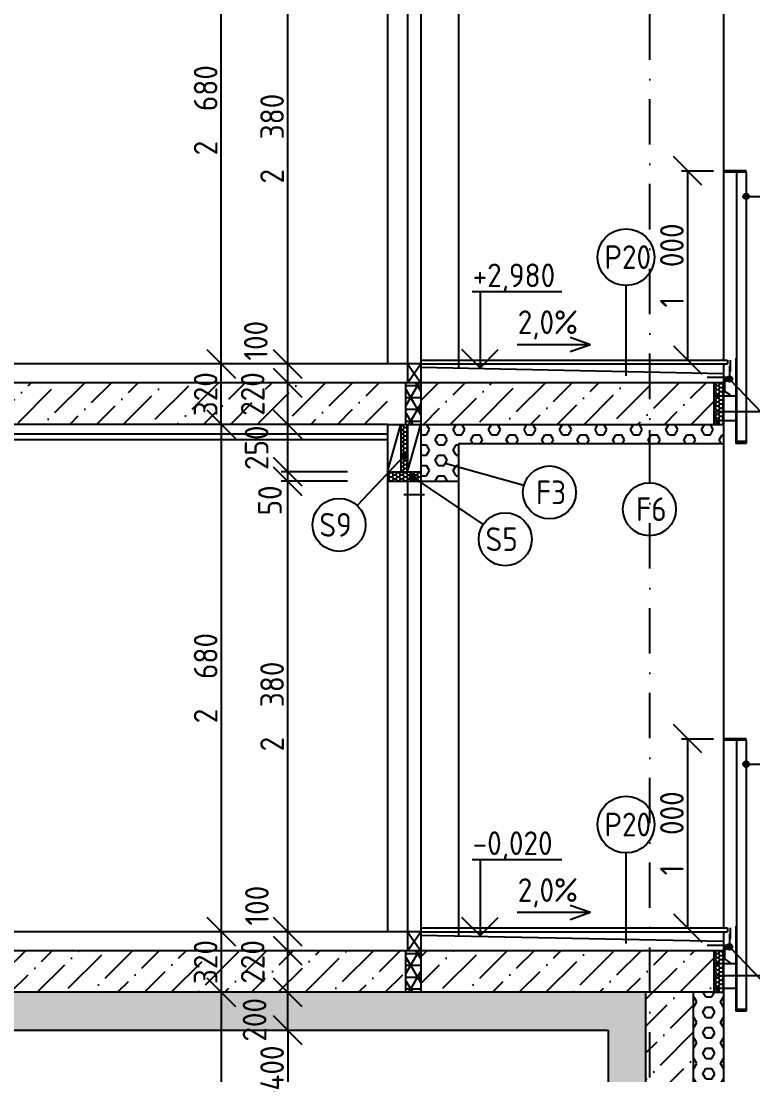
# Model space of a CAD drawing. Extents: x 3792242 to 5145247, y -1546315 to -1031918.
# Drawn here: x 3899197 to 3903064, y -1536400 to -1530833 of the extents above; entities that cross this region are included whole.
import ezdxf

# ---------------------------------------------------------------- set-up
doc = ezdxf.new("R2010")
doc.units = 0
doc.header["$MEASUREMENT"] = 0
doc.linetypes.add('BODKOCIARKOVANA_3', pattern=[5.6, 3, -1.3, 0, -1.3])
doc.layers.get('0').update_dxf_attribs({"linetype": 'CONTINUOUS'})
doc.layers.get('Defpoints').update_dxf_attribs({"color": 61, "linetype": 'CONTINUOUS'})
for name, color, linetype in [('KÓTY', 4, 'CONTINUOUS'), ('MÚRY', 1, 'CONTINUOUS'), ('OKNÁ', 143, 'CONTINUOUS'), ('osi', 253, 'CONTINUOUS'), ('POZEMOK', 7, 'CONTINUOUS'), ('TENKÁ', 7, 'CONTINUOUS'), ('ŠRAFY', 82, 'CONTINUOUS'), ('šrafy-múry', 8, 'CONTINUOUS')]:
    doc.layers.add(name, color=color, linetype=linetype)
doc.styles.add('STYLE1', font='isocp.shx')
doc.dimstyles.new('STANDARD-50', dxfattribs={"dimtxt": 125, "dimasz": 150, "dimexe": 10, "dimexo": 200, "dimgap": 20, "dimtad": 1, "dimdsep": 46, "dimlunit": 6, "dimtxsty": 'STYLE1', "dimblk1": 'OBLIQUE', "dimblk2": 'OBLIQUE', "dimsah": 1, "dimcen": 2.5, "dimse1": 1, "dimse2": 1, "dimadec": 0, "dimazin": 0, "dimtfac": 1, "dimtmove": 1, "dimatfit": 3, "dimldrblk": 'OBLIQUE', "dimfxl": 1, "dimtolj": 1, "dimtzin": 0, "dimarcsym": 0})
pattern_1 = [(0, (-554060, -32883.5), (18.75, 10.825317547), [12.5, -25]), (120, (-554060, -32883.5), (-18.75, 10.825317547), [12.5, -25]), (60, (-554060, -32883.5), (6e-15, 21.650635095), [-25, 12.5])]

# ---------------------------------------------------------------- blocks, each defined once
blk = doc.blocks.new('tp20')
at = {"layer": 'TENKÁ', "color": 253}
for p, q in [((4381550.1, -1316758.2), (4381550.1, -1316828.2)), ((4381431.4, -1316818.2), (4381528.6, -1316818.2)), ((4381518.9, -1316818.2), (4381518.9, -1316828.2)), ((4381528.6, -1316818.2), (4381528.6, -1316845)), ((4381528.6, -1316818.2), (4381538.6, -1316818.2)), ((4381550.1, -1316828.2), (4381528.6, -1316828.2))]:
    blk.add_line(p, q, dxfattribs=at)
blk = doc.blocks.new('_OBLIQUE')
at = {"color": 0, "linetype": 'ByBlock'}
blk.add_line((-0.5, -0.5), (0.5, 0.5), dxfattribs=at)
blk = doc.blocks.new('*D32254')
at = {"layer": 'Defpoints', "color": 0}
for p in [(3900195.5, -1536163.8), (3900195.5, -1536563.8), (3900606, -1536563.8)]:
    blk.add_point(p, dxfattribs=at)
at = {"layer": 'KÓTY', "color": 0, "lineweight": -2, "ltscale": 0.25}
blk.add_line((3900606, -1536163.8), (3900606, -1536563.8), dxfattribs=at)
at = {"layer": 'KÓTY', "color": 0, "linetype": 'ByBlock', "lineweight": -2, "xscale": 150, "yscale": 150, "zscale": 150}
for p, rotation in [((3900606, -1536163.8), 90), ((3900606, -1536563.8), 270)]:
    blk.add_blockref('_OBLIQUE', p, dxfattribs=dict(at, rotation=rotation))
at = {"layer": 'KÓTY', "color": 0, "insert": (3900523.5, -1536363.8), "char_height": 125, "attachment_point": 5, "rotation": 90, "style": 'STYLE1'}
blk.add_mtext('\\A1;400', dxfattribs=at)
blk = doc.blocks.new('*D32256')
at = {"layer": 'Defpoints', "color": 0}
for p in [(3899912.5, -1532963.8), (3899912.5, -1535643.8), (3900255, -1535643.8)]:
    blk.add_point(p, dxfattribs=at)
at = {"layer": 'KÓTY', "color": 0, "lineweight": -2, "ltscale": 0.25}
blk.add_line((3900255, -1532963.8), (3900255, -1535643.8), dxfattribs=at)
at = {"layer": 'KÓTY', "color": 0, "linetype": 'ByBlock', "lineweight": -2, "xscale": 150, "yscale": 150, "zscale": 150}
for p, rotation in [((3900255, -1532963.8), 90), ((3900255, -1535643.8), 270)]:
    blk.add_blockref('_OBLIQUE', p, dxfattribs=dict(at, rotation=rotation))
at = {"layer": 'KÓTY', "color": 0, "insert": (3900172.5, -1534303.8), "char_height": 125, "attachment_point": 5, "rotation": 90, "style": 'STYLE1'}
blk.add_mtext('\\A1;2ﾠ680', dxfattribs=at)
blk = doc.blocks.new('*D32257')
at = {"layer": 'Defpoints', "color": 0}
for p in [(3900255, -1535643.8), (3900255, -1535963.8), (3900255, -1535963.8)]:
    blk.add_point(p, dxfattribs=at)
at = {"layer": 'KÓTY', "color": 0, "lineweight": -2, "ltscale": 0.25}
blk.add_line((3900255, -1535643.8), (3900255, -1535963.8), dxfattribs=at)
at = {"layer": 'KÓTY', "color": 0, "linetype": 'ByBlock', "lineweight": -2, "xscale": 150, "yscale": 150, "zscale": 150}
for p, rotation in [((3900255, -1535643.8), 90), ((3900255, -1535963.8), 270)]:
    blk.add_blockref('_OBLIQUE', p, dxfattribs=dict(at, rotation=rotation))
at = {"layer": 'KÓTY', "color": 0, "insert": (3900172.5, -1535803.8), "char_height": 125, "attachment_point": 5, "rotation": 90, "style": 'STYLE1'}
blk.add_mtext('\\A1;320', dxfattribs=at)
blk = doc.blocks.new('*D32258')
at = {"layer": 'Defpoints', "color": 0}
for p in [(3899302, -1535963.8), (3899302, -1539043.8), (3900255, -1539043.8)]:
    blk.add_point(p, dxfattribs=at)
at = {"layer": 'KÓTY', "color": 0, "lineweight": -2, "ltscale": 0.25}
blk.add_line((3900255, -1535963.8), (3900255, -1539043.8), dxfattribs=at)
at = {"layer": 'KÓTY', "color": 0, "linetype": 'ByBlock', "lineweight": -2, "xscale": 150, "yscale": 150, "zscale": 150}
for p, rotation in [((3900255, -1535963.8), 90), ((3900255, -1539043.8), 270)]:
    blk.add_blockref('_OBLIQUE', p, dxfattribs=dict(at, rotation=rotation))
at = {"layer": 'KÓTY', "color": 0, "insert": (3900172.5, -1537503.8), "char_height": 125, "attachment_point": 5, "rotation": 90, "style": 'STYLE1'}
blk.add_mtext('\\A1;3ﾠ080', dxfattribs=at)
blk = doc.blocks.new('*D32259')
at = {"layer": 'Defpoints', "color": 0}
for p in [(3900606, -1535963.8), (3900606, -1535963.8), (3900606, -1536163.8)]:
    blk.add_point(p, dxfattribs=at)
at = {"layer": 'KÓTY', "color": 0, "lineweight": -2, "ltscale": 0.25}
blk.add_line((3900606, -1536163.8), (3900606, -1535963.8), dxfattribs=at)
at = {"layer": 'KÓTY', "color": 0, "linetype": 'ByBlock', "lineweight": -2, "xscale": 150, "yscale": 150, "zscale": 150}
for p, rotation in [((3900606, -1535963.8), 90), ((3900606, -1536163.8), 270)]:
    blk.add_blockref('_OBLIQUE', p, dxfattribs=dict(at, rotation=rotation))
at = {"layer": 'KÓTY', "color": 0, "insert": (3900431, -1536109), "char_height": 125, "attachment_point": 5, "rotation": 90, "style": 'STYLE1'}
blk.add_mtext('\\A1;200', dxfattribs=at)
blk = doc.blocks.new('*D32260')
at = {"layer": 'Defpoints', "color": 0}
for p in [(3900606, -1535743.8), (3900606, -1535743.8), (3900606, -1535963.8)]:
    blk.add_point(p, dxfattribs=at)
at = {"layer": 'KÓTY', "color": 0, "lineweight": -2, "ltscale": 0.25}
blk.add_line((3900606, -1535963.8), (3900606, -1535743.8), dxfattribs=at)
at = {"layer": 'KÓTY', "color": 0, "linetype": 'ByBlock', "lineweight": -2, "xscale": 150, "yscale": 150, "zscale": 150}
for p, rotation in [((3900606, -1535743.8), 90), ((3900606, -1535963.8), 270)]:
    blk.add_blockref('_OBLIQUE', p, dxfattribs=dict(at, rotation=rotation))
at = {"layer": 'KÓTY', "color": 0, "insert": (3900421, -1535803), "char_height": 125, "attachment_point": 5, "rotation": 90, "style": 'STYLE1'}
blk.add_mtext('\\A1;220', dxfattribs=at)
blk = doc.blocks.new('*D32261')
at = {"layer": 'Defpoints', "color": 0}
for p in [(3900606, -1535643.8), (3900606, -1535643.8), (3900606, -1535743.8)]:
    blk.add_point(p, dxfattribs=at)
at = {"layer": 'KÓTY', "color": 0, "lineweight": -2, "ltscale": 0.25}
blk.add_line((3900606, -1535743.8), (3900606, -1535643.8), dxfattribs=at)
at = {"layer": 'KÓTY', "color": 0, "linetype": 'ByBlock', "lineweight": -2, "xscale": 150, "yscale": 150, "zscale": 150}
for p, rotation in [((3900606, -1535643.8), 90), ((3900606, -1535743.8), 270)]:
    blk.add_blockref('_OBLIQUE', p, dxfattribs=dict(at, rotation=rotation))
at = {"layer": 'KÓTY', "color": 0, "insert": (3900443.5, -1535506), "char_height": 125, "attachment_point": 5, "rotation": 90, "style": 'STYLE1'}
blk.add_mtext('\\A1;100', dxfattribs=at)
blk = doc.blocks.new('*D32262')
at = {"layer": 'Defpoints', "color": 0}
for p in [(3900606, -1533263.8), (3901134, -1533263.8), (3900606, -1535643.8)]:
    blk.add_point(p, dxfattribs=at)
at = {"layer": 'KÓTY', "color": 0, "lineweight": -2, "ltscale": 0.25}
blk.add_line((3900606, -1535643.8), (3900606, -1533263.8), dxfattribs=at)
at = {"layer": 'KÓTY', "color": 0, "linetype": 'ByBlock', "lineweight": -2, "xscale": 150, "yscale": 150, "zscale": 150}
for p, rotation in [((3900606, -1533263.8), 90), ((3900606, -1535643.8), 270)]:
    blk.add_blockref('_OBLIQUE', p, dxfattribs=dict(at, rotation=rotation))
at = {"layer": 'KÓTY', "color": 0, "insert": (3900523.5, -1534453.8), "char_height": 125, "attachment_point": 5, "rotation": 90, "style": 'STYLE1'}
blk.add_mtext('\\A1;2ﾠ380', dxfattribs=at)
blk = doc.blocks.new('*D32263')
at = {"layer": 'Defpoints', "color": 0}
for p in [(3900606, -1533213.8), (3901134, -1533213.8), (3901134, -1533263.8)]:
    blk.add_point(p, dxfattribs=at)
at = {"layer": 'KÓTY', "color": 0, "lineweight": -2, "ltscale": 0.25}
blk.add_line((3900606, -1533263.8), (3900606, -1533213.8), dxfattribs=at)
at = {"layer": 'KÓTY', "color": 0, "linetype": 'ByBlock', "lineweight": -2, "xscale": 150, "yscale": 150, "zscale": 150}
for p, rotation in [((3900606, -1533213.8), 90), ((3900606, -1533263.8), 270)]:
    blk.add_blockref('_OBLIQUE', p, dxfattribs=dict(at, rotation=rotation))
at = {"layer": 'KÓTY', "color": 0, "insert": (3900512.5, -1533365), "char_height": 125, "attachment_point": 5, "rotation": 90, "style": 'STYLE1'}
blk.add_mtext('\\A1;50', dxfattribs=at)
blk = doc.blocks.new('*D32264')
at = {"layer": 'Defpoints', "color": 0}
for p in [(3900606, -1532963.8), (3901134, -1532963.8), (3901134, -1533213.8)]:
    blk.add_point(p, dxfattribs=at)
at = {"layer": 'KÓTY', "color": 0, "lineweight": -2, "ltscale": 0.25}
blk.add_line((3900606, -1533213.8), (3900606, -1532963.8), dxfattribs=at)
at = {"layer": 'KÓTY', "color": 0, "linetype": 'ByBlock', "lineweight": -2, "xscale": 150, "yscale": 150, "zscale": 150}
for p, rotation in [((3900606, -1532963.8), 90), ((3900606, -1533213.8), 270)]:
    blk.add_blockref('_OBLIQUE', p, dxfattribs=dict(at, rotation=rotation))
at = {"layer": 'KÓTY', "color": 0, "insert": (3900442, -1533087), "char_height": 125, "attachment_point": 5, "rotation": 90, "style": 'STYLE1'}
blk.add_mtext('\\A1;250', dxfattribs=at)
blk = doc.blocks.new('*D32265')
at = {"layer": 'Defpoints', "color": 0}
for p in [(3900606, -1532743.8), (3901134, -1532743.8), (3901134, -1532963.8)]:
    blk.add_point(p, dxfattribs=at)
at = {"layer": 'KÓTY', "color": 0, "lineweight": -2, "ltscale": 0.25}
blk.add_line((3900606, -1532963.8), (3900606, -1532743.8), dxfattribs=at)
at = {"layer": 'KÓTY', "color": 0, "linetype": 'ByBlock', "lineweight": -2, "xscale": 150, "yscale": 150, "zscale": 150}
for p, rotation in [((3900606, -1532743.8), 90), ((3900606, -1532963.8), 270)]:
    blk.add_blockref('_OBLIQUE', p, dxfattribs=dict(at, rotation=rotation))
at = {"layer": 'KÓTY', "color": 0, "insert": (3900421, -1532803), "char_height": 125, "attachment_point": 5, "rotation": 90, "style": 'STYLE1'}
blk.add_mtext('\\A1;220', dxfattribs=at)
blk = doc.blocks.new('*D32266')
at = {"layer": 'Defpoints', "color": 0}
for p in [(3900606, -1532643.8), (3901134, -1532643.8), (3901134, -1532743.8)]:
    blk.add_point(p, dxfattribs=at)
at = {"layer": 'KÓTY', "color": 0, "lineweight": -2, "ltscale": 0.25}
blk.add_line((3900606, -1532743.8), (3900606, -1532643.8), dxfattribs=at)
at = {"layer": 'KÓTY', "color": 0, "linetype": 'ByBlock', "lineweight": -2, "xscale": 150, "yscale": 150, "zscale": 150}
for p, rotation in [((3900606, -1532643.8), 90), ((3900606, -1532743.8), 270)]:
    blk.add_blockref('_OBLIQUE', p, dxfattribs=dict(at, rotation=rotation))
at = {"layer": 'KÓTY', "color": 0, "insert": (3900437.5, -1532521.5), "char_height": 125, "attachment_point": 5, "rotation": 90, "style": 'STYLE1'}
blk.add_mtext('\\A1;100', dxfattribs=at)
blk = doc.blocks.new('*D32267')
at = {"layer": 'Defpoints', "color": 0}
for p in [(3900606, -1530263.8), (3901134, -1530263.8), (3901134, -1532643.8)]:
    blk.add_point(p, dxfattribs=at)
at = {"layer": 'KÓTY', "color": 0, "lineweight": -2, "ltscale": 0.25}
blk.add_line((3900606, -1532643.8), (3900606, -1530263.8), dxfattribs=at)
at = {"layer": 'KÓTY', "color": 0, "linetype": 'ByBlock', "lineweight": -2, "xscale": 150, "yscale": 150, "zscale": 150}
for p, rotation in [((3900606, -1530263.8), 90), ((3900606, -1532643.8), 270)]:
    blk.add_blockref('_OBLIQUE', p, dxfattribs=dict(at, rotation=rotation))
at = {"layer": 'KÓTY', "color": 0, "insert": (3900523.5, -1531453.8), "char_height": 125, "attachment_point": 5, "rotation": 90, "style": 'STYLE1'}
blk.add_mtext('\\A1;2ﾠ380', dxfattribs=at)
blk = doc.blocks.new('*D32278')
at = {"layer": 'Defpoints', "color": 0}
for p in [(3900255, -1532643.8), (3900255, -1532643.8), (3900255, -1532963.8)]:
    blk.add_point(p, dxfattribs=at)
at = {"layer": 'KÓTY', "color": 0, "lineweight": -2, "ltscale": 0.25}
blk.add_line((3900255, -1532963.8), (3900255, -1532643.8), dxfattribs=at)
at = {"layer": 'KÓTY', "color": 0, "linetype": 'ByBlock', "lineweight": -2, "xscale": 150, "yscale": 150, "zscale": 150}
for p, rotation in [((3900255, -1532643.8), 90), ((3900255, -1532963.8), 270)]:
    blk.add_blockref('_OBLIQUE', p, dxfattribs=dict(at, rotation=rotation))
at = {"layer": 'KÓTY', "color": 0, "insert": (3900172.5, -1532803.8), "char_height": 125, "attachment_point": 5, "rotation": 90, "style": 'STYLE1'}
blk.add_mtext('\\A1;320', dxfattribs=at)
blk = doc.blocks.new('*D32279')
at = {"layer": 'Defpoints', "color": 0}
for p in [(3900255, -1529963.8), (3901134, -1529963.8), (3901134, -1532643.8)]:
    blk.add_point(p, dxfattribs=at)
at = {"layer": 'KÓTY', "color": 0, "lineweight": -2, "ltscale": 0.25}
blk.add_line((3900255, -1532643.8), (3900255, -1529963.8), dxfattribs=at)
at = {"layer": 'KÓTY', "color": 0, "linetype": 'ByBlock', "lineweight": -2, "xscale": 150, "yscale": 150, "zscale": 150}
for p, rotation in [((3900255, -1529963.8), 90), ((3900255, -1532643.8), 270)]:
    blk.add_blockref('_OBLIQUE', p, dxfattribs=dict(at, rotation=rotation))
at = {"layer": 'KÓTY', "color": 0, "insert": (3900172.5, -1531303.8), "char_height": 125, "attachment_point": 5, "rotation": 90, "style": 'STYLE1'}
blk.add_mtext('\\A1;2ﾠ680', dxfattribs=at)
blk = doc.blocks.new('*D49744')
at = {"layer": 'Defpoints', "color": 0}
for p in [(3902909, -1530063.8), (3902909, -1532743.8), (3904791.5, -1532743.8)]:
    blk.add_point(p, dxfattribs=at)
at = {"layer": 'KÓTY', "color": 0, "lineweight": -2, "ltscale": 0.25}
blk.add_line((3904791.5, -1530063.8), (3904791.5, -1532743.8), dxfattribs=at)
at = {"layer": 'KÓTY', "color": 0, "linetype": 'ByBlock', "lineweight": -2, "xscale": 150, "yscale": 150, "zscale": 150}
for p, rotation in [((3904791.5, -1530063.8), 90), ((3904791.5, -1532743.8), 270)]:
    blk.add_blockref('_OBLIQUE', p, dxfattribs=dict(at, rotation=rotation))
at = {"layer": 'KÓTY', "color": 0, "insert": (3904695.5, -1531103), "char_height": 125, "attachment_point": 5, "rotation": 90, "style": 'STYLE1'}
blk.add_mtext('\\A1;2ﾠ680', dxfattribs=at)
blk = doc.blocks.new('*D49745')
at = {"layer": 'Defpoints', "color": 0}
for p in [(3902909, -1532743.8), (3902909, -1533063.8), (3904791.5, -1533063.8)]:
    blk.add_point(p, dxfattribs=at)
at = {"layer": 'KÓTY', "color": 0, "lineweight": -2, "ltscale": 0.25}
blk.add_line((3904791.5, -1532743.8), (3904791.5, -1533063.8), dxfattribs=at)
at = {"layer": 'KÓTY', "color": 0, "linetype": 'ByBlock', "lineweight": -2, "xscale": 150, "yscale": 150, "zscale": 150}
for p, rotation in [((3904791.5, -1532743.8), 90), ((3904791.5, -1533063.8), 270)]:
    blk.add_blockref('_OBLIQUE', p, dxfattribs=dict(at, rotation=rotation))
at = {"layer": 'KÓTY', "color": 0, "insert": (3904709, -1532903.8), "char_height": 125, "attachment_point": 5, "rotation": 90, "style": 'STYLE1'}
blk.add_mtext('\\A1;320', dxfattribs=at)
blk = doc.blocks.new('*D49746')
at = {"layer": 'Defpoints', "color": 0}
for p in [(3902909, -1533063.8), (3902909, -1535743.8), (3904791.5, -1535743.8)]:
    blk.add_point(p, dxfattribs=at)
at = {"layer": 'KÓTY', "color": 0, "lineweight": -2, "ltscale": 0.25}
blk.add_line((3904791.5, -1533063.8), (3904791.5, -1535743.8), dxfattribs=at)
at = {"layer": 'KÓTY', "color": 0, "linetype": 'ByBlock', "lineweight": -2, "xscale": 150, "yscale": 150, "zscale": 150}
for p, rotation in [((3904791.5, -1533063.8), 90), ((3904791.5, -1535743.8), 270)]:
    blk.add_blockref('_OBLIQUE', p, dxfattribs=dict(at, rotation=rotation))
at = {"layer": 'KÓTY', "color": 0, "insert": (3904694, -1534091.5), "char_height": 125, "attachment_point": 5, "rotation": 90, "style": 'STYLE1'}
blk.add_mtext('\\A1;2ﾠ680', dxfattribs=at)
blk = doc.blocks.new('*D49747')
at = {"layer": 'Defpoints', "color": 0}
for p in [(3902909, -1535743.8), (3902909, -1539133.8), (3904791.5, -1539133.8)]:
    blk.add_point(p, dxfattribs=at)
at = {"layer": 'KÓTY', "color": 0, "lineweight": -2, "ltscale": 0.25}
blk.add_line((3904791.5, -1535743.8), (3904791.5, -1539133.8), dxfattribs=at)
at = {"layer": 'KÓTY', "color": 0, "linetype": 'ByBlock', "lineweight": -2, "xscale": 150, "yscale": 150, "zscale": 150}
for p, rotation in [((3904791.5, -1535743.8), 90), ((3904791.5, -1539133.8), 270)]:
    blk.add_blockref('_OBLIQUE', p, dxfattribs=dict(at, rotation=rotation))
at = {"layer": 'KÓTY', "color": 0, "insert": (3904709, -1537438.8), "char_height": 125, "attachment_point": 5, "rotation": 90, "style": 'STYLE1'}
blk.add_mtext('\\A1;3ﾠ390', dxfattribs=at)
blk = doc.blocks.new('*D49754')
at = {"layer": 'Defpoints', "color": 0}
for p in [(3901509, -1530263.8), (3901134, -1532643.8), (3904448.5, -1532643.8)]:
    blk.add_point(p, dxfattribs=at)
at = {"layer": 'KÓTY', "color": 0, "lineweight": -2, "ltscale": 0.25}
blk.add_line((3904448.5, -1530263.8), (3904448.5, -1532643.8), dxfattribs=at)
at = {"layer": 'KÓTY', "color": 0, "linetype": 'ByBlock', "lineweight": -2, "xscale": 150, "yscale": 150, "zscale": 150}
for p, rotation in [((3904448.5, -1530263.8), 90), ((3904448.5, -1532643.8), 270)]:
    blk.add_blockref('_OBLIQUE', p, dxfattribs=dict(at, rotation=rotation))
at = {"layer": 'KÓTY', "color": 0, "insert": (3904366, -1531453.8), "char_height": 125, "attachment_point": 5, "rotation": 90, "style": 'STYLE1'}
blk.add_mtext('\\A1;2ﾠ380', dxfattribs=at)
blk = doc.blocks.new('*D49755')
at = {"layer": 'Defpoints', "color": 0}
for p in [(3901134, -1532643.8), (3901134, -1532743.8), (3904448.5, -1532743.8)]:
    blk.add_point(p, dxfattribs=at)
at = {"layer": 'KÓTY', "color": 0, "lineweight": -2, "ltscale": 0.25}
blk.add_line((3904448.5, -1532643.8), (3904448.5, -1532743.8), dxfattribs=at)
at = {"layer": 'KÓTY', "color": 0, "linetype": 'ByBlock', "lineweight": -2, "xscale": 150, "yscale": 150, "zscale": 150}
for p, rotation in [((3904448.5, -1532643.8), 90), ((3904448.5, -1532743.8), 270)]:
    blk.add_blockref('_OBLIQUE', p, dxfattribs=dict(at, rotation=rotation))
at = {"layer": 'KÓTY', "color": 0, "insert": (3904293.5, -1532516.5), "char_height": 125, "attachment_point": 5, "rotation": 90, "style": 'STYLE1'}
blk.add_mtext('\\A1;100', dxfattribs=at)
blk = doc.blocks.new('*D49756')
at = {"layer": 'Defpoints', "color": 0}
for p in [(3901134, -1532743.8), (3901134, -1532963.8), (3904448.5, -1532963.8)]:
    blk.add_point(p, dxfattribs=at)
at = {"layer": 'KÓTY', "color": 0, "lineweight": -2, "ltscale": 0.25}
blk.add_line((3904448.5, -1532743.8), (3904448.5, -1532963.8), dxfattribs=at)
at = {"layer": 'KÓTY', "color": 0, "linetype": 'ByBlock', "lineweight": -2, "xscale": 150, "yscale": 150, "zscale": 150}
for p, rotation in [((3904448.5, -1532743.8), 90), ((3904448.5, -1532963.8), 270)]:
    blk.add_blockref('_OBLIQUE', p, dxfattribs=dict(at, rotation=rotation))
at = {"layer": 'KÓTY', "color": 0, "insert": (3904292.5, -1532796), "char_height": 125, "attachment_point": 5, "rotation": 90, "style": 'STYLE1'}
blk.add_mtext('\\A1;220', dxfattribs=at)
blk = doc.blocks.new('*D49757')
at = {"layer": 'Defpoints', "color": 0}
for p in [(3901134, -1532963.8), (3901509, -1533063.8), (3904448.5, -1533063.8)]:
    blk.add_point(p, dxfattribs=at)
at = {"layer": 'KÓTY', "color": 0, "lineweight": -2, "ltscale": 0.25}
blk.add_line((3904448.5, -1532963.8), (3904448.5, -1533063.8), dxfattribs=at)
at = {"layer": 'KÓTY', "color": 0, "linetype": 'ByBlock', "lineweight": -2, "xscale": 150, "yscale": 150, "zscale": 150}
for p, rotation in [((3904448.5, -1532963.8), 90), ((3904448.5, -1533063.8), 270)]:
    blk.add_blockref('_OBLIQUE', p, dxfattribs=dict(at, rotation=rotation))
at = {"layer": 'KÓTY', "color": 0, "insert": (3904297, -1533090.5), "char_height": 125, "attachment_point": 5, "rotation": 90, "style": 'STYLE1'}
blk.add_mtext('\\A1;100', dxfattribs=at)
blk = doc.blocks.new('*D49758')
at = {"layer": 'Defpoints', "color": 0}
for p in [(3901509, -1533063.8), (3901509, -1533263.8), (3904448.5, -1533263.8)]:
    blk.add_point(p, dxfattribs=at)
at = {"layer": 'KÓTY', "color": 0, "lineweight": -2, "ltscale": 0.25}
blk.add_line((3904448.5, -1533063.8), (3904448.5, -1533263.8), dxfattribs=at)
at = {"layer": 'KÓTY', "color": 0, "linetype": 'ByBlock', "lineweight": -2, "xscale": 150, "yscale": 150, "zscale": 150}
for p, rotation in [((3904448.5, -1533063.8), 90), ((3904448.5, -1533263.8), 270)]:
    blk.add_blockref('_OBLIQUE', p, dxfattribs=dict(at, rotation=rotation))
at = {"layer": 'KÓTY', "color": 0, "insert": (3904325.5, -1533432), "char_height": 125, "attachment_point": 5, "rotation": 90, "style": 'STYLE1'}
blk.add_mtext('\\A1;200', dxfattribs=at)
blk = doc.blocks.new('*D49759')
at = {"layer": 'Defpoints', "color": 0}
for p in [(3901509, -1533263.8), (3901134, -1535643.8), (3904448.5, -1535643.8)]:
    blk.add_point(p, dxfattribs=at)
at = {"layer": 'KÓTY', "color": 0, "lineweight": -2, "ltscale": 0.25}
blk.add_line((3904448.5, -1533263.8), (3904448.5, -1535643.8), dxfattribs=at)
at = {"layer": 'KÓTY', "color": 0, "linetype": 'ByBlock', "lineweight": -2, "xscale": 150, "yscale": 150, "zscale": 150}
for p, rotation in [((3904448.5, -1533263.8), 90), ((3904448.5, -1535643.8), 270)]:
    blk.add_blockref('_OBLIQUE', p, dxfattribs=dict(at, rotation=rotation))
at = {"layer": 'KÓTY', "color": 0, "insert": (3904366, -1534453.8), "char_height": 125, "attachment_point": 5, "rotation": 90, "style": 'STYLE1'}
blk.add_mtext('\\A1;2ﾠ380', dxfattribs=at)
blk = doc.blocks.new('*D49760')
at = {"layer": 'Defpoints', "color": 0}
for p in [(3901134, -1535643.8), (3901134, -1535743.8), (3904448.5, -1535743.8)]:
    blk.add_point(p, dxfattribs=at)
at = {"layer": 'KÓTY', "color": 0, "lineweight": -2, "ltscale": 0.25}
blk.add_line((3904448.5, -1535643.8), (3904448.5, -1535743.8), dxfattribs=at)
at = {"layer": 'KÓTY', "color": 0, "linetype": 'ByBlock', "lineweight": -2, "xscale": 150, "yscale": 150, "zscale": 150}
for p, rotation in [((3904448.5, -1535643.8), 90), ((3904448.5, -1535743.8), 270)]:
    blk.add_blockref('_OBLIQUE', p, dxfattribs=dict(at, rotation=rotation))
at = {"layer": 'KÓTY', "color": 0, "insert": (3904276, -1535591), "char_height": 125, "attachment_point": 5, "rotation": 90, "style": 'STYLE1'}
blk.add_mtext('\\A1;100', dxfattribs=at)
blk = doc.blocks.new('*D49761')
at = {"layer": 'Defpoints', "color": 0}
for p in [(3901134, -1535743.8), (3901309, -1535963.8), (3904448.5, -1535963.8)]:
    blk.add_point(p, dxfattribs=at)
at = {"layer": 'KÓTY', "color": 0, "lineweight": -2, "ltscale": 0.25}
blk.add_line((3904448.5, -1535743.8), (3904448.5, -1535963.8), dxfattribs=at)
at = {"layer": 'KÓTY', "color": 0, "linetype": 'ByBlock', "lineweight": -2, "xscale": 150, "yscale": 150, "zscale": 150}
for p, rotation in [((3904448.5, -1535743.8), 90), ((3904448.5, -1535963.8), 270)]:
    blk.add_blockref('_OBLIQUE', p, dxfattribs=dict(at, rotation=rotation))
at = {"layer": 'KÓTY', "color": 0, "insert": (3904291.5, -1535915.5), "char_height": 125, "attachment_point": 5, "rotation": 90, "style": 'STYLE1'}
blk.add_mtext('\\A1;220', dxfattribs=at)
blk = doc.blocks.new('*D49762')
at = {"layer": 'Defpoints', "color": 0}
for p in [(3901309, -1535963.8), (3902909, -1539133.8), (3904448.5, -1539133.8)]:
    blk.add_point(p, dxfattribs=at)
at = {"layer": 'KÓTY', "color": 0, "lineweight": -2, "ltscale": 0.25}
blk.add_line((3904448.5, -1535963.8), (3904448.5, -1539133.8), dxfattribs=at)
at = {"layer": 'KÓTY', "color": 0, "linetype": 'ByBlock', "lineweight": -2, "xscale": 150, "yscale": 150, "zscale": 150}
for p, rotation in [((3904448.5, -1535963.8), 90), ((3904448.5, -1539133.8), 270)]:
    blk.add_blockref('_OBLIQUE', p, dxfattribs=dict(at, rotation=rotation))
at = {"layer": 'KÓTY', "color": 0, "insert": (3904366, -1537548.8), "char_height": 125, "attachment_point": 5, "rotation": 90, "style": 'STYLE1'}
blk.add_mtext('\\A1;3ﾠ170', dxfattribs=at)
blk = doc.blocks.new('*D49772')
at = {"layer": 'Defpoints', "color": 0}
for p in [(3902909, -1531623.8), (3902718.5, -1532623.8), (3902909, -1532623.8)]:
    blk.add_point(p, dxfattribs=at)
at = {"layer": 'KÓTY', "color": 0, "lineweight": -2, "ltscale": 0.25}
blk.add_line((3902718.5, -1531623.8), (3902718.5, -1532623.8), dxfattribs=at)
at = {"layer": 'KÓTY', "color": 0, "linetype": 'ByBlock', "lineweight": -2, "xscale": 150, "yscale": 150, "zscale": 150}
for p, rotation in [((3902718.5, -1531623.8), 90), ((3902718.5, -1532623.8), 270)]:
    blk.add_blockref('_OBLIQUE', p, dxfattribs=dict(at, rotation=rotation))
at = {"layer": 'KÓTY', "color": 0, "insert": (3902636, -1532123.8), "char_height": 125, "attachment_point": 5, "rotation": 90, "style": 'STYLE1'}
blk.add_mtext('\\A1;1ﾠ000', dxfattribs=at)
blk = doc.blocks.new('*D49773')
at = {"layer": 'Defpoints', "color": 0}
for p in [(3902909, -1534623.8), (3902718.5, -1535623.8), (3902909, -1535623.8)]:
    blk.add_point(p, dxfattribs=at)
at = {"layer": 'KÓTY', "color": 0, "lineweight": -2, "ltscale": 0.25}
blk.add_line((3902718.5, -1534623.8), (3902718.5, -1535623.8), dxfattribs=at)
at = {"layer": 'KÓTY', "color": 0, "linetype": 'ByBlock', "lineweight": -2, "xscale": 150, "yscale": 150, "zscale": 150}
for p, rotation in [((3902718.5, -1534623.8), 90), ((3902718.5, -1535623.8), 270)]:
    blk.add_blockref('_OBLIQUE', p, dxfattribs=dict(at, rotation=rotation))
at = {"layer": 'KÓTY', "color": 0, "insert": (3902636, -1535123.8), "char_height": 125, "attachment_point": 5, "rotation": 90, "style": 'STYLE1'}
blk.add_mtext('\\A1;1ﾠ000', dxfattribs=at)

msp = doc.modelspace()

# ---------------------------------------------------------------- hatches: boundary and pattern name
at = {"layer": 'POZEMOK', "ltscale": 0.15}
h = msp.add_hatch(color=8, dxfattribs=at)
h.dxf.hatch_style = 1
h.paths.add_polyline_path([(3902978, -1531623.77), (3902978, -1531631.77), (3903028, -1531631.77), (3903028, -1531623.77)])
h = msp.add_hatch(color=8, dxfattribs=at)
h.dxf.hatch_style = 1
h.paths.add_polyline_path([(3902974, -1533063.77), (3902974, -1532943.77), (3902974, -1532813.77), (3902974, -1532613.77), (3902978, -1532613.77), (3902978, -1532693.77), (3902978, -1532893.77), (3902978, -1533053.77), (3902978, -1533063.77)])
h = msp.add_hatch(color=8, dxfattribs=at)
h.dxf.hatch_style = 1
h.paths.add_polyline_path([(3903028, -1533063.77), (3903028, -1533053.77), (3902978, -1533053.77), (3902978, -1533063.77)])
h = msp.add_hatch(color=8, dxfattribs=at)
h.dxf.hatch_style = 1
h.paths.add_polyline_path([(3902978, -1534623.77), (3902978, -1534631.77), (3903028, -1534631.77), (3903028, -1534623.77)])
h = msp.add_hatch(color=8, dxfattribs=at)
h.dxf.hatch_style = 1
h.paths.add_polyline_path([(3902974, -1536063.77), (3902974, -1535943.77), (3902974, -1535813.77), (3902974, -1535613.77), (3902978, -1535613.77), (3902978, -1535693.77), (3902978, -1535893.77), (3902978, -1536053.77), (3902978, -1536063.77)])
h = msp.add_hatch(color=8, dxfattribs=at)
h.dxf.hatch_style = 1
h.paths.add_polyline_path([(3903028, -1536063.77), (3903028, -1536053.77), (3902978, -1536053.77), (3902978, -1536063.77)])
at = {"layer": 'TENKÁ'}
h = msp.add_hatch(color=256, dxfattribs=at)
h.dxf.hatch_style = 1
h.paths.add_polyline_path([(3903043, -1531758.77, 2.41421356), (3903028, -1531773.77, 0.41421356)])
h = msp.add_hatch(color=256, dxfattribs=at)
h.dxf.hatch_style = 1
h.paths.add_polyline_path([(3902955.2, -1532723.77, 2.41421356), (3902940.2, -1532738.77, 0.41421356)])
h = msp.add_hatch(color=256, dxfattribs=at)
h.dxf.hatch_style = 1
h.paths.add_polyline_path([(3901221.5, -1533115, -2.41421356), (3901206.5, -1533130, -0.41421356)])
h = msp.add_hatch(color=256, dxfattribs=at)
h.dxf.hatch_style = 1
h.paths.add_polyline_path([(3901267, -1533228, -2.41421356), (3901252, -1533243, -0.41421356)])
h = msp.add_hatch(color=256, dxfattribs=at)
h.dxf.hatch_style = 1
h.paths.add_polyline_path([(3903043, -1534758.77, 2.41421356), (3903028, -1534773.77, 0.41421356)])
h = msp.add_hatch(color=256, dxfattribs=at)
h.dxf.hatch_style = 1
h.paths.add_polyline_path([(3902955.2, -1535723.77, 2.41421356), (3902940.2, -1535738.77, 0.41421356)])
at = {"layer": 'ŠRAFY'}
h = msp.add_hatch(dxfattribs=at)
h.set_pattern_fill('NET3', color=256, scale=500)
h.set_pattern_definition([(0, (-495230, -26883.5), (0, 62.5), []), (60, (-495230, -26883.5), (-54.1265877, 31.25), []), (120, (-495230, -26883.5), (-54.1265877, -31.25), [])])
h.paths.add_polyline_path([(3901309, -1532963.77), (3901309, -1532833.77), (3901309, -1532743.77), (3901229, -1532743.77), (3901229, -1532963.77)])
h = msp.add_hatch(dxfattribs=at)
h.set_pattern_fill('HONEY', color=256, scale=100)
h.set_pattern_definition([(0, (-554398, -32769.5), (18.75, 10.825317547), [12.5, -25]), (120, (-554398, -32769.5), (-18.75, 10.825317547), [12.5, -25]), (60, (-554398, -32769.5), (7e-15, 21.650635095), [-25, 12.5])])
h.paths.add_polyline_path([(3902859, -1532743.77), (3902859, -1532963.77), (3902909, -1532963.77), (3902909, -1532743.77)])
h = msp.add_hatch(dxfattribs=at)
h.set_pattern_fill('HONEY', color=256, scale=100)
h.set_pattern_definition(pattern_1)
h.paths.add_polyline_path([(3901204, -1532963.77), (3901204, -1533213.77), (3901239, -1533213.77), (3901239, -1532963.77)])
h = msp.add_hatch(dxfattribs=at)
h.set_pattern_fill('HEX', color=256, scale=250)
h.set_pattern_definition([(0, (-559036, -20883.5), (0, 54.12658774), [31.25, -62.5]), (120, (-559036, -20883.5), (-46.875, -27.06329387), [31.25, -62.5]), (60, (-559004.75, -20883.5), (-46.875, 27.06329387), [31.25, -62.5])])
h.paths.add_polyline_path([(3901309, -1533213.77), (3901309, -1533263.77), (3901509, -1533263.77), (3901509, -1533188.73), (3901509, -1533063.77), (3902517.5, -1533063.77), (3902909, -1533063.77), (3902909, -1532963.77), (3902859, -1532963.77), (3901309, -1532963.77)])
h = msp.add_hatch(dxfattribs=at)
h.set_pattern_fill('HONEY', color=256, scale=100)
h.set_pattern_definition(pattern_1)
h.paths.add_polyline_path([(3901309, -1533213.77), (3901239, -1533213.77), (3901204, -1533213.77), (3901134, -1533213.77), (3901134, -1533263.77), (3901239, -1533263.77), (3901309, -1533263.77)])
h = msp.add_hatch(dxfattribs=at)
h.set_pattern_fill('NET3', color=256, scale=500)
h.set_pattern_definition([(0, (-495230, -29883.5), (0, 62.5), []), (60, (-495230, -29883.5), (-54.1265877, 31.25), []), (120, (-495230, -29883.5), (-54.1265877, -31.25), [])])
h.paths.add_polyline_path([(3901309, -1535963.77), (3901309, -1535833.77), (3901309, -1535743.77), (3901229, -1535743.77), (3901229, -1535963.77)])
h = msp.add_hatch(dxfattribs=at)
h.set_pattern_fill('HONEY', color=256, scale=100)
h.set_pattern_definition([(0, (-554398, -35769.5), (18.75, 10.825317547), [12.5, -25]), (120, (-554398, -35769.5), (-18.75, 10.825317547), [12.5, -25]), (60, (-554398, -35769.5), (7e-15, 21.650635095), [-25, 12.5])])
h.paths.add_polyline_path([(3902859, -1535743.77), (3902859, -1535963.77), (3902909, -1535963.77), (3902909, -1535743.77)])
h = msp.add_hatch(dxfattribs=at)
h.set_pattern_fill('HEX', color=256, scale=250)
h.set_pattern_definition([(0, (-554060, -25423), (0, 54.12658774), [31.25, -62.5]), (120, (-554060, -25423), (-46.875, -27.06329387), [31.25, -62.5]), (60, (-554028.75, -25423), (-46.875, 27.06329387), [31.25, -62.5])])
h.paths.add_polyline_path([(3902499, -1536563.77), (3902499, -1535963.77), (3889319, -1535963.77), (3889319, -1536563.77), (3889519, -1536563.77), (3889519, -1536163.77), (3902299, -1536163.77), (3902299, -1536563.77)])
h = msp.add_hatch(dxfattribs=at)
h.set_pattern_fill('HEX', color=256, scale=250)
h.set_pattern_definition([(0, (-554060, -25423), (0, 54.12658774), [31.25, -62.5]), (120, (-554060, -25423), (-46.875, -27.06329387), [31.25, -62.5]), (60, (-554028.75, -25423), (-46.875, 27.06329387), [31.25, -62.5])])
h.paths.add_polyline_path([(3902909, -1539133.77), (3902909, -1535963.77), (3902859, -1535963.77), (3902749, -1535963.77), (3902749, -1539313.77), (3902909, -1539313.77), (3902909, -1539308.589), (3902909, -1539189)])
at = {"layer": 'šrafy-múry'}
h = msp.add_hatch(dxfattribs=at)
h.set_pattern_fill('ANSI36', color=253, scale=800, angle=360)
h.paths.add_polyline_path([(3889069, -1532963.77), (3889449, -1532963.77), (3892609, -1532963.77), (3892724, -1532963.77), (3894424, -1532963.77), (3894539, -1532963.77), (3901134, -1532963.77), (3901134, -1532743.77), (3889069, -1532743.77)])
h = msp.add_hatch(dxfattribs=at)
h.set_pattern_fill('ANSI36', color=253, scale=800, angle=360)
h.set_pattern_definition([(45, (0, -3000), (53.0330086, 194.4543648), [250, -50, 0, -50])])
h.paths.add_polyline_path([(3901309, -1532963.77), (3902859, -1532963.77), (3902859, -1532933.77), (3902859, -1532893.77), (3902859, -1532743.77), (3901309, -1532743.77)])
h = msp.add_hatch(dxfattribs=at)
h.set_pattern_fill('ANSI36', color=253, scale=800, angle=360)
h.paths.add_polyline_path([(3901229, -1535963.77), (3901229, -1535743.77), (3894539, -1535743.77), (3894424, -1535743.77), (3892724, -1535743.77), (3892609, -1535743.77), (3889449, -1535743.77), (3889119, -1535743.77), (3889119, -1535963.77), (3889319, -1535963.77)])
h = msp.add_hatch(dxfattribs=at)
h.set_pattern_fill('ANSI36', color=253, scale=800, angle=360)
h.paths.add_polyline_path([(3901309, -1535963.77), (3902499, -1535963.77), (3902749, -1535963.77), (3902859, -1535963.77), (3902859, -1535933.77), (3902859, -1535893.77), (3902859, -1535743.77), (3901309, -1535743.77)])
h = msp.add_hatch(dxfattribs=at)
h.set_pattern_fill('ANSI36', color=253, scale=800, angle=360)
h.paths.add_polyline_path([(3902749, -1539313.77), (3902749, -1535963.77), (3902499, -1535963.77), (3902499, -1536063.77), (3902499, -1539113.77), (3902499, -1539313.77)])

# ---------------------------------------------------------------- linework, layer by layer
at = {"layer": 'KÓTY', "ltscale": 0.25}
for p, q in [((3902687.5, -1531623.77), (3902856, -1531623.77)), ((3900921.403, -1533213.77), (3900571.403, -1533213.77)), ((3900921.403, -1533263.77), (3900571.403, -1533263.77)), ((3902687.5, -1534623.77), (3902856, -1534623.77))]:
    msp.add_line(p, q, dxfattribs=at)
at = {"layer": 'MÚRY'}
for p, q in [((3901309, -1532643.77), (3894374, -1532643.77)), ((3901309, -1532643.77), (3901309, -1532661.77)), ((3901309, -1532661.77), (3902909, -1532693.77)), ((3902909, -1532693.77), (3902909, -1533063.77)), ((3901134, -1532963.77), (3894374, -1532963.77)), ((3901134, -1532963.77), (3901134, -1533263.77)), ((3901509, -1533063.77), (3901509, -1533263.77)), ((3901509, -1533063.77), (3902909, -1533063.77)), ((3901134, -1533263.77), (3901509, -1533263.77)), ((3901309, -1535643.77), (3894374, -1535643.77)), ((3901309, -1535643.77), (3901309, -1535661.77)), ((3901309, -1535661.77), (3902909, -1535693.77)), ((3902909, -1535693.77), (3902909, -1539133.77)), ((3889519, -1536163.77), (3902299, -1536163.77)), ((3902299, -1536163.77), (3902299, -1536563.77))]:
    msp.add_line(p, q, dxfattribs=at)
at = {"layer": 'OKNÁ', "ltscale": 0.25}
for p, q in [((3901239, -1530263.77), (3901239, -1532643.77)), ((3901309, -1530263.77), (3901309, -1532643.77)), ((3902393.5, -1532707.676), (3902393.5, -1532230)), ((3902875, -1532895.092), (3903264.5, -1532895.092)), ((3902517.5, -1532994.396), (3902517.5, -1533271.757)), ((3901221.5, -1533130), (3900973.59, -1533392.444)), ((3901438.5, -1533169), (3901854.18, -1533285.333)), ((3901438.5, -1533169), (3901854.18, -1533285.333)), ((3901239, -1533263.77), (3901239, -1535643.77)), ((3901267, -1533243), (3901639.14, -1533492.298)), ((3901267, -1533243), (3901639.14, -1533492.298)), ((3901309, -1533263.77), (3901309, -1535643.77)), ((3901219, -1533333.77), (3901329, -1533333.77)), ((3902393.5, -1535705.338), (3902393.5, -1535227.662)), ((3902875, -1535875.592), (3903264.5, -1535875.592))]:
    msp.add_line(p, q, dxfattribs=at)
for centre, radius in [((3902393.5, -1532080), 150), ((3901989, -1533323.064), 140), ((3901989, -1533323.064), 140), ((3902517.5, -1533411.757), 140), ((3900877.453, -1533494.216), 140), ((3901755.453, -1533570.216), 140), ((3901755.453, -1533570.216), 140), ((3902393.5, -1535077.662), 150)]:
    msp.add_circle(centre, radius, dxfattribs=at)
at = {"layer": 'osi', "linetype": 'BODKOCIARKOVANA_3', "ltscale": 80}
msp.add_line((3902519, -1542239.5), (3902519, -1519829.5), dxfattribs=at)
at = {"layer": 'POZEMOK', "color": 8, "ltscale": 0.15}
for p, q in [((3902978, -1531623.77), (3902909, -1531623.77)), ((3902978, -1531631.77), (3902909, -1531631.77)), ((3902978, -1531631.77), (3902978, -1531623.77)), ((3903028, -1531623.77), (3902978, -1531623.77)), ((3902978, -1531631.77), (3902978, -1532893.77)), ((3903028, -1531631.77), (3902978, -1531631.77)), ((3903028, -1531631.77), (3903028, -1531623.77)), ((3903028, -1531631.77), (3903028, -1533063.77)), ((3902974, -1532613.77), (3902974, -1533063.77)), ((3902978, -1532693.77), (3902978, -1532963.77)), ((3902978, -1532693.77), (3902978, -1533063.77)), ((3902974, -1532813.77), (3902859, -1532813.77)), ((3902974, -1532943.77), (3902859, -1532943.77)), ((3903028, -1533063.77), (3902974, -1533063.77)), ((3903028, -1533053.77), (3902978, -1533053.77)), ((3902978, -1534623.77), (3902909, -1534623.77)), ((3902978, -1534631.77), (3902909, -1534631.77)), ((3902978, -1534631.77), (3902978, -1534623.77)), ((3903028, -1534623.77), (3902978, -1534623.77)), ((3902978, -1534631.77), (3902978, -1535893.77)), ((3903028, -1534631.77), (3902978, -1534631.77)), ((3903028, -1534631.77), (3903028, -1534623.77)), ((3903028, -1534631.77), (3903028, -1536063.77)), ((3902974, -1535613.77), (3902974, -1536063.77)), ((3902978, -1535693.77), (3902978, -1535963.77)), ((3902978, -1535693.77), (3902978, -1536063.77)), ((3902974, -1535813.77), (3902859, -1535813.77)), ((3902974, -1535943.77), (3902859, -1535943.77)), ((3903028, -1536063.77), (3902974, -1536063.77)), ((3903028, -1536053.77), (3902978, -1536053.77))]:
    msp.add_line(p, q, dxfattribs=at)
at = {"layer": 'TENKÁ'}
for p, q in [((3902909, -1530063.77), (3902909, -1532623.77)), ((3901134, -1530263.77), (3901134, -1532643.77)), ((3901509, -1530263.77), (3901509, -1532665.77)), ((3901819.25, -1532540.77), (3902205.25, -1532540.77)), ((3902098.05, -1532503.17), (3902205.25, -1532540.77)), ((3902098.05, -1532578.37), (3902205.25, -1532540.77)), ((3901239, -1532643.77), (3901239, -1532743.77)), ((3901239, -1532743.77), (3901309, -1532643.77)), ((3901239, -1532643.77), (3901309, -1532743.77)), ((3901239, -1532643.77), (3901239, -1532743.77)), ((3901239, -1532743.77), (3901309, -1532643.77)), ((3901239, -1532643.77), (3901309, -1532743.77)), ((3901309, -1532623.77), (3902930.2, -1532623.77)), ((3901309, -1532643.77), (3902930.2, -1532643.77)), ((3902909, -1532623.77), (3902909, -1532613.77)), ((3902909, -1532643.77), (3902909, -1532693.77)), ((3902930.2, -1532623.77), (3902930.2, -1532643.77)), ((3901309, -1532661.77), (3901309, -1532743.77)), ((3901309, -1532663.77), (3901309, -1532743.77)), ((3902909, -1532743.77), (3889069, -1532743.77)), ((3901229, -1532743.77), (3901229, -1532963.77)), ((3901309, -1532743.77), (3901309, -1532963.77)), ((3902859, -1532963.77), (3902859, -1532743.77)), ((3902940.2, -1532723.77), (3903296.438, -1533095.938)), ((3901134, -1532963.77), (3902909, -1532963.77)), ((3901134, -1533213.77), (3901204, -1532963.77)), ((3901204, -1532963.77), (3901204, -1533213.77)), ((3901239, -1532963.77), (3901239, -1533213.77)), ((3901239, -1533213.77), (3901309, -1532963.77)), ((3901309, -1532963.77), (3901309, -1533263.77)), ((3894374, -1533013.77), (3901134, -1533013.77)), ((3894374, -1533043.77), (3901134, -1533043.77)), ((3902909, -1533063.77), (3902909, -1535623.77)), ((3901134, -1533213.77), (3901309, -1533213.77)), ((3901134, -1533263.77), (3901134, -1535643.77)), ((3901509, -1533263.77), (3901509, -1535665.77)), ((3901819.25, -1535540.77), (3902205.25, -1535540.77)), ((3902098.05, -1535503.17), (3902205.25, -1535540.77)), ((3902098.05, -1535578.37), (3902205.25, -1535540.77)), ((3901239, -1535643.77), (3901239, -1535743.77)), ((3901239, -1535743.77), (3901309, -1535643.77)), ((3901239, -1535643.77), (3901309, -1535743.77)), ((3901309, -1535623.77), (3902930.2, -1535623.77)), ((3901309, -1535643.77), (3902930.2, -1535643.77)), ((3901309, -1535661.77), (3901309, -1535743.77)), ((3902909, -1535643.77), (3902909, -1535693.77)), ((3902930.2, -1535623.77), (3902930.2, -1535643.77)), ((3902909, -1535743.77), (3889069, -1535743.77)), ((3901229, -1535743.77), (3901229, -1535963.77)), ((3901309, -1535743.77), (3901309, -1535963.77)), ((3902859, -1535963.77), (3902859, -1535743.77)), ((3902940.2, -1535723.77), (3903296.438, -1536095.938)), ((3902859, -1535963.77), (3889069, -1535963.77)), ((3902499, -1536563.77), (3902499, -1535963.77)), ((3902749, -1535963.77), (3902749, -1539513.77)), ((3902859, -1535963.77), (3902909, -1535963.77))]:
    msp.add_line(p, q, dxfattribs=at)
at = {"layer": 'TENKÁ', "ltscale": 0.25}
for p, q in [((3903028, -1531758.77), (3903359.903, -1531758.77)), ((3903028, -1534758.77), (3903359.903, -1534758.77))]:
    msp.add_line(p, q, dxfattribs=at)
at = {"layer": 'TENKÁ', "linetype": 'ByBlock', "ltscale": 0.25}
for p, q in [((3902054.861, -1532263.77), (3901580.963, -1532263.77)), ((3901622.057, -1532263.77), (3901622.057, -1532663.77)), ((3901622.057, -1532663.77), (3901526.597, -1532568.311)), ((3901622.057, -1532663.77), (3901717.516, -1532568.311)), ((3902054.861, -1535263.77), (3901580.963, -1535263.77)), ((3901622.057, -1535263.77), (3901622.057, -1535663.77)), ((3901622.057, -1535663.77), (3901526.597, -1535568.311)), ((3901622.057, -1535663.77), (3901717.516, -1535568.311))]:
    msp.add_line(p, q, dxfattribs=at)
at = {"layer": 'TENKÁ', "color": 253}
for p, q in [((3902945.2, -1532683.77), (3902945.2, -1532623.77)), ((3902913.7, -1532716.77), (3902913.7, -1532787.27)), ((3902913.7, -1532787.27), (3902943.7, -1532807.27)), ((3902945.2, -1535683.77), (3902945.2, -1535623.77)), ((3902913.7, -1535716.77), (3902913.7, -1535787.27)), ((3902913.7, -1535787.27), (3902943.7, -1535807.27))]:
    msp.add_line(p, q, dxfattribs=at)
at = {"layer": 'TENKÁ'}
for centre in [(3903028, -1531758.77), (3902940.2, -1532723.77), (3901221.5, -1533130), (3901267, -1533243), (3903028, -1534758.77), (3902940.2, -1535723.77)]:
    msp.add_circle(centre, 15, dxfattribs=at)

# ---------------------------------------------------------------- block references
for p in [(-478609.938, -215895.617), (-478609.938, -218895.617)]:
    msp.add_blockref('tp20', p, dxfattribs=at)

# ---------------------------------------------------------------- texts
at = {"layer": 'TENKÁ', "ltscale": 0.25, "style": 'STYLE1'}
for s, p in [('P20', (3902279.696, -1532142.178)), ('+2,980', (3901583.399, -1532238.444)), ('2,0%', (3901821.582, -1532486.06)), ('F3', (3901917.696, -1533385.242)), ('F3', (3901917.696, -1533385.242)), ('F6', (3902446.196, -1533473.935)), ('S9', (3900773.149, -1533556.394)), ('S5', (3901651.149, -1533632.394)), ('S5', (3901651.149, -1533632.394)), ('P20', (3902279.696, -1535139.84)), ('-0,020', (3901583.399, -1535238.444)), ('2,0%', (3901821.582, -1535486.06))]:
    msp.add_text(s, height=125, dxfattribs=at).set_placement(p)

# ---------------------------------------------------------------- dimensions: what is measured, and where the dimension line sits
at = {"layer": 'KÓTY', "ltscale": 0.25}
for base, p1, p2, picture, middle in [((3900255, -1529963.77), (3901134, -1532643.77), (3901134, -1529963.77), '*D32279', (3900172.457, -1531303.77)), ((3900606, -1530263.77), (3901134, -1532643.77), (3901134, -1530263.77), '*D32267', (3900523.457, -1531453.77)), ((3904448.5, -1532643.77), (3901509, -1530263.77), (3901134, -1532643.77), '*D49754', (3904365.957, -1531453.77)), ((3902718.5, -1532623.77), (3902909, -1531623.77), (3902909, -1532623.77), '*D49772', (3902635.957, -1532123.77)), ((3900255, -1532643.77), (3900255, -1532963.77), (3900255, -1532643.77), '*D32278', (3900172.5, -1532803.77)), ((3900606, -1532743.77), (3901134, -1532963.77), (3901134, -1532743.77), '*D32265', (3900421, -1532803.02)), ((3904791.5, -1533063.77), (3902909, -1532743.77), (3902909, -1533063.77), '*D49745', (3904709, -1532903.77)), ((3900255, -1535643.77), (3899912.5, -1532963.77), (3899912.5, -1535643.77), '*D32256', (3900172.457, -1534303.77)), ((3900606, -1533263.77), (3900606, -1535643.77), (3901134, -1533263.77), '*D32262', (3900523.457, -1534453.77)), ((3904448.5, -1535643.77), (3901509, -1533263.77), (3901134, -1535643.77), '*D49759', (3904365.957, -1534453.77)), ((3902718.5, -1535623.77), (3902909, -1534623.77), (3902909, -1535623.77), '*D49773', (3902635.957, -1535123.77)), ((3900255, -1535963.77), (3900255, -1535643.77), (3900255, -1535963.77), '*D32257', (3900172.5, -1535803.77)), ((3900606, -1535743.77), (3900606, -1535963.77), (3900606, -1535743.77), '*D32260', (3900421, -1535803.02)), ((3904791.5, -1539133.77), (3902909, -1535743.77), (3902909, -1539133.77), '*D49747', (3904708.957, -1537438.77)), ((3900255, -1539043.77), (3899302, -1535963.77), (3899302, -1539043.77), '*D32258', (3900172.457, -1537503.77)), ((3904448.5, -1539133.77), (3901309, -1535963.77), (3902909, -1539133.77), '*D49762', (3904365.957, -1537548.77)), ((3900606, -1536563.77), (3900195.5, -1536163.77), (3900195.5, -1536563.77), '*D32254', (3900523.5, -1536363.77))]:
    dim = msp.add_linear_dim(base=base, p1=p1, p2=p2, angle=90, dimstyle='STANDARD-50', override={"dimtxsty": 'STYLE1', "dimldrblk": 'OBLIQUE'}, dxfattribs=at)
    dim.commit()
    dim.dimension.update_dxf_attribs({"geometry": picture, "text_midpoint": middle})
for base, p1, p2, picture, middle in [((3904791.5, -1532743.77), (3902909, -1530063.77), (3902909, -1532743.77), '*D49744', (3904778, -1531103)), ((3904448.5, -1532743.77), (3901134, -1532643.77), (3901134, -1532743.77), '*D49755', (3904376, -1532516.5)), ((3900606, -1532643.77), (3901134, -1532743.77), (3901134, -1532643.77), '*D32266', (3900520, -1532521.5)), ((3904448.5, -1532963.77), (3901134, -1532743.77), (3901134, -1532963.77), '*D49756', (3904375, -1532796)), ((3900606, -1532963.77), (3901134, -1533213.77), (3901134, -1532963.77), '*D32264', (3900524.5, -1533087)), ((3904448.5, -1533063.77), (3901134, -1532963.77), (3901509, -1533063.77), '*D49757', (3904379.5, -1533090.5)), ((3904448.5, -1533263.77), (3901509, -1533063.77), (3901509, -1533263.77), '*D49758', (3904408, -1533432)), ((3904791.5, -1535743.77), (3902909, -1533063.77), (3902909, -1535743.77), '*D49746', (3904776.5, -1534091.5)), ((3900606, -1533213.77), (3901134, -1533263.77), (3901134, -1533213.77), '*D32263', (3900595, -1533365)), ((3900606, -1535643.77), (3900606, -1535743.77), (3900606, -1535643.77), '*D32261', (3900526, -1535506)), ((3904448.5, -1535743.77), (3901134, -1535643.77), (3901134, -1535743.77), '*D49760', (3904358.5, -1535591)), ((3904448.5, -1535963.77), (3901134, -1535743.77), (3901309, -1535963.77), '*D49761', (3904374, -1535915.5)), ((3900606, -1535963.77), (3900606, -1536163.77), (3900606, -1535963.77), '*D32259', (3900513.5, -1536109))]:
    dim = msp.add_linear_dim(base=base, p1=p1, p2=p2, angle=90, dimstyle='STANDARD-50', override={"dimtxsty": 'STYLE1', "dimldrblk": 'OBLIQUE'}, dxfattribs=at)
    dim.commit()
    dim.dimension.update_dxf_attribs({"geometry": picture, "text_midpoint": middle, "dimtype": 160})

doc.saveas('drawing.dxf')
